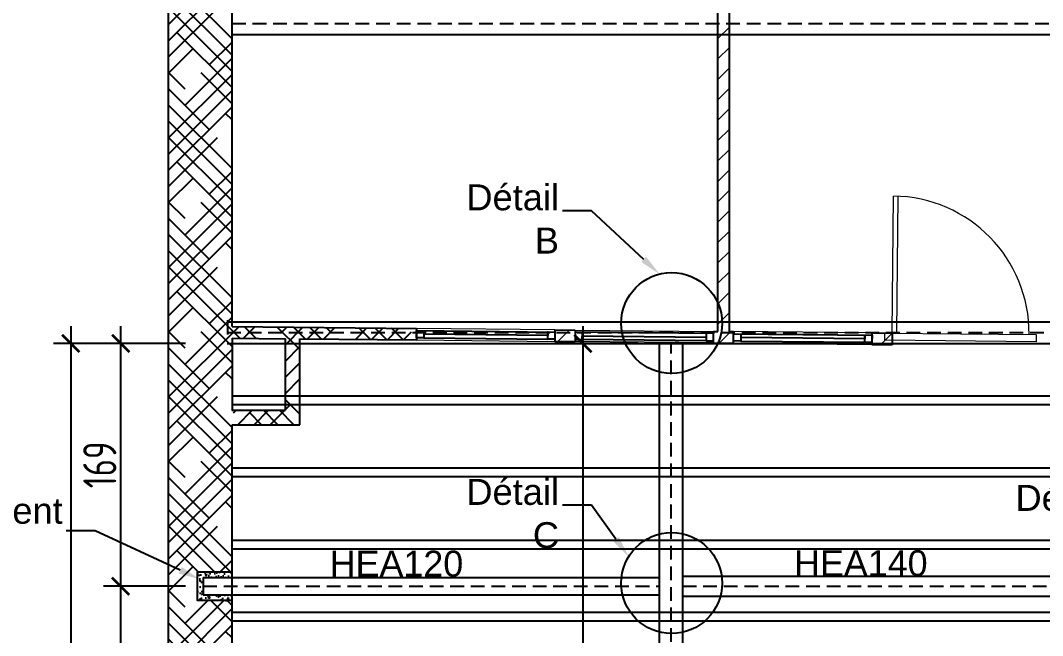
# Model space of a CAD drawing. Header units: millimetres. Extents: x -14819 to 43195, y -10328 to 20814.
# Drawn here: x 21155 to 21864, y 9519 to 9945 of the extents above; entities that cross this region are included whole.
import ezdxf
from ezdxf import colors
from ezdxf.entities.mleader import LeaderData, LeaderLine
from ezdxf.math import Vec2, Vec3

# ---------------------------------------------------------------- set-up
doc = ezdxf.new("R2010")
doc.units = ezdxf.units.MM
doc.header["$PDMODE"] = 3
doc.linetypes.add('CACHE', pattern=[9.525, 6.35, -3.175])
for name, color, linetype, lineweight in [('-SOCNA- Fer- Coffrage', 173, 'Continuous', 25), ('01 - Gros Oeuvre', 7, 'Continuous', 25), ('Hachures', 8, 'Continuous', 9), ('Menuiserie_cps', 7, 'Continuous', 15), ('MR_topo', 7, 'Continuous', 5), ('Mur_coupe', 7, 'Continuous', 25), ('Mur_vu', 8, 'Continuous', 18)]:
    doc.layers.add(name, color=color, linetype=linetype, lineweight=lineweight)
doc.layers.add('Menuiserie_seuil', color=8, linetype='Continuous', lineweight=9, plot=False)
doc.styles.add('-ST-Arial', font='arial.ttf')
doc.styles.add('-ST-Isocp', font='isocp.shx', dxfattribs={"width": 0.8})
doc.styles.add('Arial 1.0', font='arial.ttf', dxfattribs={"width": 0.99, "height": 0.2})
doc.linetypes.add('ZIGZAG', pattern='A,0.00254,-5.08,[131,ltypeshp.shx,S=5.08,R=0,X=-5.08,Y=0],-10.16,[131,ltypeshp.shx,S=5.08,R=180,X=5.08,Y=0],-5.08', length=20.32254)
doc.dimstyles.new('-ST-100s', dxfattribs={"dimtxt": 23, "dimasz": 12, "dimexe": 12, "dimexo": 15, "dimgap": 3, "dimtad": 1, "dimdec": 1, "dimrnd": 0.5, "dimdsep": 46, "dimtxsty": '-ST-Isocp', "dimblk": 'ARCHTICK', "dimcen": 5, "dimdle": 12, "dimclrd": 30, "dimclre": 30, "dimclrt": 6, "dimadec": 1, "dimazin": 0, "dimtfac": 1, "dimtdec": 1, "dimtofl": 0, "dimtmove": 0, "dimatfit": 3, "dimfxl": 45, "dimfxlon": 1, "dimtolj": 1, "dimtzin": 0, "dimlwd": -1, "dimarcsym": 0})

# ---------------------------------------------------------------- blocks, each defined once
blk = doc.blocks.new('A$C06A332AF')
at = {"color": 9}
for points in [[(-2537.52, -1622.18), (-2537.57, -1627.18), (-2542.57, -1627.13), (-2542.52, -1622.13), (-2446.52, -1623.12), (-2446.57, -1628.12), (-2451.57, -1628.06), (-2451.52, -1623.07), (-2451.55, -1625.56), (-2537.54, -1624.68), (-2537.57, -1627.18), (-2451.57, -1628.06)], [(-2341.53, -1624.15), (-2341.58, -1629.15), (-2336.58, -1629.2), (-2336.53, -1624.2), (-2432.52, -1623.22), (-2432.57, -1628.22), (-2427.57, -1628.27), (-2427.52, -1623.27), (-2427.55, -1625.77), (-2341.55, -1626.65), (-2341.58, -1629.15), (-2427.57, -1628.27)], [(-2317.53, -1624.35), (-2317.58, -1629.35), (-2322.58, -1629.3), (-2322.53, -1624.3), (-2226.53, -1625.28), (-2226.59, -1630.28), (-2231.58, -1630.23), (-2231.53, -1625.23), (-2231.56, -1627.73), (-2317.55, -1626.85), (-2317.58, -1629.35), (-2231.58, -1630.23)]]:
    blk.add_lwpolyline(points, dxfattribs=at)
at = {"layer": 'Menuiserie_cps', "color": 9, "lineweight": 9}
for points in [[(-2212.56, -1623.88), (-2211.59, -1528.88)], [(-2208.59, -1528.91), (-2209.56, -1623.91), (-2212.56, -1623.88)]]:
    blk.add_lwpolyline(points, dxfattribs=at)
blk.add_arc((-2212.56, -1623.88), 95, 359.41357, 89.41357, dxfattribs=at)
at = {"layer": 'Menuiserie_seuil', "color": 9}
blk.add_lwpolyline([(-2217.56, -1623.83), (-2112.56, -1624.9), (-2112.62, -1629.9), (-2217.61, -1628.83)], close=True, dxfattribs=at)
at = {"layer": 'Mur_vu', "color": 9}
for p, q in [((-2446.55, -1621.58), (-2542.54, -1620.63)), ((-2432.55, -1621.72), (-2336.56, -1622.66)), ((-2226.56, -1623.74), (-2322.55, -1622.8)), ((-2542.54, -1628.63), (-2446.55, -1629.58)), ((-2336.55, -1630.66), (-2432.55, -1629.72)), ((-2322.55, -1630.8), (-2226.56, -1631.74))]:
    blk.add_line(p, q, dxfattribs=at)
blk = doc.blocks.new('A$C56AA13D7')
at = {"layer": 'Mur_coupe', "color": 2}
blk.add_line((-2670.59, -3649.37), (-2670.59, -3217.37), dxfattribs=at)
at = {"layer": 'Mur_coupe', "color": 2, "flags": 128}
for points in [[(-2714.59, -4167.37), (-2714.59, -2622.37)], [(-2670.59, -3649.37), (-2542.54, -3650.63)], [(-2542.54, -3650.63), (-2542.54, -3658.63)], [(-2670.59, -3657.37), (-2633.59, -3657.74)], [(-2670.59, -3657.37), (-2670.59, -3707.37), (-2666.56, -3707.37)], [(-2623.59, -3657.84), (-2542.54, -3658.63)], [(-2666.56, -3707.37), (-2633.59, -3707.37)], [(-2670.59, -3717.37), (-2623.59, -3717.37)], [(-2670.59, -4167.37), (-2670.59, -3717.37)]]:
    blk.add_lwpolyline(points, dxfattribs=at)
at = {"layer": 'Mur_coupe', "color": 2, "elevation": -195, "flags": 128}
for points in [[(-2633.59, -3707.37), (-2633.59, -3657.74)], [(-2623.59, -3717.37), (-2623.59, -3657.84)]]:
    blk.add_lwpolyline(points, dxfattribs=at)
blk = doc.blocks.new('_ArchTick')
at = {"color": 0, "linetype": 'ByBlock', "const_width": 0.15}
blk.add_lwpolyline([(-0.5, -0.5), (0.5, 0.5)], dxfattribs=at)
blk = doc.blocks.new('*D516')
at = {"layer": '-SOCNA- Fer- Coffrage', "color": 30, "ltscale": 1.5, "transparency": 16777216}
blk.add_line((34928.57, -5689.42), (34928.57, -6219.76), dxfattribs=at)
at = {"layer": '-SOCNA- Fer- Coffrage', "color": 30, "lineweight": -2, "ltscale": 1.5, "transparency": 16777216}
for p, q in [((34973.57, -5701.42), (34916.57, -5701.42)), ((34973.57, -6207.76), (34916.57, -6207.76))]:
    blk.add_line(p, q, dxfattribs=at)
at = {"layer": 'Defpoints', "color": 0, "ltscale": 1.5, "transparency": 16777216}
for p in [(35133.38, -5701.42), (34928.57, -6207.76), (35133.38, -6207.76)]:
    blk.add_point(p, dxfattribs=at)
at = {"layer": '-SOCNA- Fer- Coffrage', "color": 30, "ltscale": 1.5, "transparency": 16777216, "xscale": 12, "yscale": 12, "zscale": 12}
for p, rotation in [((34928.57, -5701.42), 90), ((34928.57, -6207.76), 270)]:
    blk.add_blockref('_ArchTick', p, dxfattribs=dict(at, rotation=rotation))
at = {"layer": '-SOCNA- Fer- Coffrage', "color": 6, "ltscale": 1.5, "transparency": 16777216, "insert": (34914.07, -5954.59), "char_height": 23, "attachment_point": 5, "rotation": 90, "style": '-ST-Isocp'}
blk.add_mtext('\\A1;507', dxfattribs=at)
blk = doc.blocks.new('*D518')
at = {"layer": '-SOCNA- Fer- Coffrage', "color": 30, "ltscale": 1.5, "transparency": 16777216}
blk.add_line((34963.25, -6050.76), (34963.25, -5857.76), dxfattribs=at)
at = {"layer": '-SOCNA- Fer- Coffrage', "color": 30, "lineweight": -2, "ltscale": 1.5, "transparency": 16777216}
for p, q in [((35008.25, -5869.76), (34951.25, -5869.76)), ((35008.25, -6038.76), (34951.25, -6038.76))]:
    blk.add_line(p, q, dxfattribs=at)
at = {"layer": 'Defpoints', "color": 0, "ltscale": 1.5, "transparency": 16777216}
for p in [(34963.25, -5869.76), (35111.23, -5869.76), (35076.1, -6038.76)]:
    blk.add_point(p, dxfattribs=at)
at = {"layer": '-SOCNA- Fer- Coffrage', "color": 30, "ltscale": 1.5, "transparency": 16777216, "xscale": 12, "yscale": 12, "zscale": 12}
for p, rotation in [((34963.25, -5869.76), 90), ((34963.25, -6038.76), 270)]:
    blk.add_blockref('_ArchTick', p, dxfattribs=dict(at, rotation=rotation))
at = {"layer": '-SOCNA- Fer- Coffrage', "color": 6, "ltscale": 1.5, "transparency": 16777216, "insert": (34948.75, -5954.26), "char_height": 23, "attachment_point": 5, "rotation": 90, "style": '-ST-Isocp'}
blk.add_mtext('\\A1;169', dxfattribs=at)
blk = doc.blocks.new('*D519')
at = {"layer": '-SOCNA- Fer- Coffrage', "color": 30, "ltscale": 1.5, "transparency": 16777216}
blk.add_line((34963.25, -5881.76), (34963.25, -5689.42), dxfattribs=at)
at = {"layer": '-SOCNA- Fer- Coffrage', "color": 30, "lineweight": -2, "ltscale": 1.5, "transparency": 16777216}
for p, q in [((35008.25, -5701.42), (34951.25, -5701.42)), ((35008.25, -5869.76), (34951.25, -5869.76))]:
    blk.add_line(p, q, dxfattribs=at)
at = {"layer": 'Defpoints', "color": 0, "ltscale": 1.5, "transparency": 16777216}
for p in [(34963.25, -5701.42), (35133.38, -5701.42), (35111.23, -5869.76)]:
    blk.add_point(p, dxfattribs=at)
at = {"layer": '-SOCNA- Fer- Coffrage', "color": 30, "ltscale": 1.5, "transparency": 16777216, "xscale": 12, "yscale": 12, "zscale": 12}
for p, rotation in [((34963.25, -5701.42), 90), ((34963.25, -5869.76), 270)]:
    blk.add_blockref('_ArchTick', p, dxfattribs=dict(at, rotation=rotation))
at = {"layer": '-SOCNA- Fer- Coffrage', "color": 6, "ltscale": 1.5, "transparency": 16777216, "insert": (34948.75, -5785.59), "char_height": 23, "attachment_point": 5, "rotation": 90, "style": '-ST-Isocp'}
blk.add_mtext('\\A1;169', dxfattribs=at)
blk = doc.blocks.new('*D532')
at = {"layer": '-SOCNA- Fer- Coffrage', "color": 30, "ltscale": 1.5, "transparency": 16777216}
blk.add_line((35284.01, -5689.42), (35284.01, -6219.76), dxfattribs=at)
at = {"layer": '-SOCNA- Fer- Coffrage', "color": 30, "lineweight": -2, "ltscale": 1.5, "transparency": 16777216}
for p, q in [((35322.19, -5701.42), (35272.01, -5701.42)), ((35322.19, -6207.76), (35272.01, -6207.76))]:
    blk.add_line(p, q, dxfattribs=at)
at = {"layer": 'Defpoints', "color": 0, "ltscale": 1.5, "transparency": 16777216}
for p in [(35337.19, -5701.42), (35284.01, -6207.76), (35337.19, -6207.76)]:
    blk.add_point(p, dxfattribs=at)
at = {"layer": '-SOCNA- Fer- Coffrage', "color": 30, "ltscale": 1.5, "transparency": 16777216, "xscale": 12, "yscale": 12, "zscale": 12}
for p, rotation in [((35284.01, -5701.42), 90), ((35284.01, -6207.76), 270)]:
    blk.add_blockref('_ArchTick', p, dxfattribs=dict(at, rotation=rotation))
at = {"layer": '-SOCNA- Fer- Coffrage', "color": 6, "ltscale": 1.5, "transparency": 16777216, "insert": (35269.51, -5954.59), "char_height": 23, "attachment_point": 5, "rotation": 90, "style": '-ST-Isocp'}
blk.add_mtext('\\A1;506', dxfattribs=at)
blk = doc.blocks.new('A$C43363a75')
at = {"layer": '-SOCNA- Fer- Coffrage', "ltscale": 1.5}
h = blk.add_hatch(dxfattribs=at)
h.set_pattern_fill('HOUND', color=8, scale=5, angle=45)
h.set_pattern_definition([(45, (-44921.253, 11733.23), (16.8379802, 28.0633004), [127, -63.5]), (135, (-44921.253, 11733.23), (16.8379802, -28.0633004), [127, -63.5])])
h.paths.add_polyline_path([(875.53, 500.14), (875.53, 550.14), (912.53, 549.77), (912.53, 500.14), (879.56, 500.14)], flags=16)
h.paths.add_polyline_path([(875.53, 1182.27), (875.53, 1585.14), (1075.53, 1585.14), (1075.53, 1182.27)], flags=16)
h.paths.add_polyline_path([(41.58, 124.87), (7.62, 123.3), (9.71, 76.74), (-2.28, 76.17), (0, 0), (76.64, 0), (76.64, 6.14), (114.84, 6.14), (114.84, 40.14), (45.39, 40.14)])
h.paths.add_polyline_path([(33.45, 305.59), (-0.51, 304.02), (0.48, 282.04), (34.44, 283.61)])
h.paths.add_polyline_path([(18.74, 632.76), (-15.22, 631.19), (-7.65, 462.89), (26.31, 464.45)])
h.paths.add_polyline_path([(10.61, 813.47), (-23.34, 811.9), (-22.36, 789.93), (11.6, 791.49)])
h.paths.add_polyline_path([(-4.12, 1141.11), (-38.07, 1139.55), (-30.49, 970.77), (3.47, 972.34)])
h.paths.add_polyline_path([(-12.25, 1321.83), (-46.2, 1320.26), (-45.21, 1298.29), (-11.26, 1299.85)])
h.paths.add_polyline_path([(1078.51, 1299.57), (1097.53, 1299.57), (1097.53, 1585.14), (1221.53, 1585.14), (1221.53, 1619.14), (831.53, 1619.14), (-59.64, 1619.14), (-53.34, 1479.13), (-19.39, 1480.7), (-24.09, 1585.14), (831.53, 1585.14), (831.53, 40.14), (719.84, 40.14), (719.84, 6.14), (877.18, 6.14), (877.18, 40.14), (875.53, 40.14), (875.53, 199.14), (851.53, 199.14), (851.53, 219.14), (875.53, 219.14), (875.53, 368.14), (851.53, 368.14), (851.53, 388.14), (875.53, 388.14), (875.53, 490.14), (922.53, 490.14), (922.53, 549.67), (1003.57, 548.88), (1003.58, 556.88), (875.53, 558.14), (875.53, 990.14), (875.53, 990.2), (1109.18, 988.37), (1109.18, 996.39), (1086.18, 996.56), (1086.18, 1066.37), (1078.18, 1066.39), (1078.18, 996.61), (875.53, 998.2), (875.53, 1152.14), (875.53, 1160.27), (1097.53, 1160.27), (1097.53, 1275.64), (1078.51, 1275.64)])
h = blk.add_hatch(dxfattribs=at)
h.set_pattern_fill('AR-CONC', color=30, scale=0.05)
h.set_pattern_definition([(50, (-34165.0044, 6247.891), (9.1092334, -0.7969543), [0.9525, -10.4775]), (355, (-34165.004, 6247.891), (-1.762171, 9.5528423), [0.762, -8.3820292]), (100.451445, (-34164.245, 6247.8244), (7.3470624, 8.7558876), [0.8095004, -8.9045122]), (46.1842, (-34165.004, 6250.431), (13.553952, -2.1021164), [1.42875, -15.71625]), (96.635558, (-34163.875, 6250.256), (11.8702067, 12.371306), [1.214251, -13.3567804]), (351.18415, (-34165.004, 6250.431), (11.8702067, 12.371306), [1.1429984, -12.5729866]), (21, (-34163.7344, 6249.796), (7.5807196, -5.1132599), [0.9525, -10.4775]), (326, (-34163.734, 6249.796), (3.0901014, 9.2093983), [0.762, -8.382]), (71.451445, (-34163.103, 6249.37), (10.670821, 4.0961384), [0.8095004, -8.904497]), (37.5, (-34165.0044, 6247.891), (0.15443016, 4.22775194), [0, -8.2804, 0, -8.509, 0, -8.41375]), (7.5, (-34165.0044, 6247.891), (3.3409831, 5.00902874), [0, -4.8514, 0, -8.0899, 0, -3.20675]), (327.5, (-34167.8365, 6247.891), (6.77952976, -0.2864372), [0, -3.175, 0, -9.906, 0, -13.1445]), (317.5, (-34169.1065, 6247.891), (7.4064591, 1.2713246), [0, -4.1275, 0, -6.5786, 0, -9.3345])])
h.paths.add_polyline_path([(875.53, 384.14), (875.53, 388.14), (851.53, 388.14), (851.53, 368.14), (875.53, 368.14), (875.53, 372.14), (855.53, 372.14), (855.53, 384.14)])
at = {"layer": '-SOCNA- Fer- Coffrage', "color": 172, "linetype": 'CACHE', "ltscale": 1.5}
for p, q in [((875.53, 768.23), (2079.53, 768.23)), ((872.09, 553.97), (2076.09, 553.97)), ((855.53, 378.14), (1172.18, 378.14)), ((1188.18, 378.14), (1553.53, 378.14))]:
    blk.add_line(p, q, dxfattribs=at)
at = {"layer": '-SOCNA- Fer- Coffrage', "color": 172, "ltscale": 1.5}
for p, q in [((875.53, 760.73), (1549.57, 760.73)), ((875.53, 760.73), (1549.57, 760.73)), ((872.09, 561.47), (2076.09, 561.47)), ((872.09, 546.47), (2076.09, 546.47)), ((855.53, 384.14), (1172.18, 384.14)), ((855.53, 384.14), (855.53, 372.14)), ((1188.18, 385.14), (1553.53, 385.14)), ((855.53, 372.14), (1172.18, 372.14)), ((1188.18, 371.14), (1553.53, 371.14))]:
    blk.add_line(p, q, dxfattribs=at)
at = {"layer": '-SOCNA- Fer- Coffrage', "color": 244, "ltscale": 1.5}
blk.add_line((872.48, 562.61), (872.48, 552.61), dxfattribs=at)
at = {"layer": '-SOCNA- Fer- Coffrage', "color": 192, "linetype": 'CACHE', "ltscale": 1.5}
blk.add_line((1180.18, 25.14), (1180.18, 546.47), dxfattribs=at)
at = {"layer": '-SOCNA- Fer- Coffrage', "color": 15, "ltscale": 1.5}
for p, q in [((2310.56, 509.91), (875.53, 509.91)), ((2310.56, 503.91), (875.53, 503.91)), ((2310.56, 459.91), (875.53, 459.91)), ((2310.56, 453.91), (875.53, 453.91)), ((2310.56, 409.91), (875.53, 409.91)), ((2310.56, 403.91), (875.53, 403.91)), ((2310.56, 359.91), (875.53, 359.91)), ((2310.56, 353.91), (875.53, 353.91))]:
    blk.add_line(p, q, dxfattribs=at)
at = {"layer": '-SOCNA- Fer- Coffrage', "color": 192, "ltscale": 1.5}
blk.add_lwpolyline([(1172.18, 546.47), (1188.18, 546.47), (1188.18, 25.14), (1172.18, 25.14)], close=True, dxfattribs=at)
at = {"layer": '-SOCNA- Fer- Coffrage', "color": 1, "linetype": 'ZIGZAG', "ltscale": 0.2}
blk.add_lwpolyline([(875.53, 368.14), (851.53, 368.14), (851.53, 388.14), (875.53, 388.14)], dxfattribs=at)
at = {"layer": '-SOCNA- Fer- Coffrage', "color": 1, "ltscale": 1.5}
for centre in [(1180.55, 560.58), (1180.55, 380.3)]:
    blk.add_circle(centre, 35, dxfattribs=at)
at = {"layer": 'Hachures', "color": 8, "linetype": 'Continuous'}
for p, q in [((1212.65, 757.87), (1220.65, 765.87)), ((1212.65, 743.73), (1220.65, 751.73)), ((1212.65, 729.59), (1220.65, 737.59)), ((1212.65, 715.44), (1220.65, 723.44)), ((1212.65, 701.3), (1220.65, 709.3)), ((1212.65, 687.16), (1220.65, 695.16)), ((1212.65, 673.02), (1220.65, 681.02)), ((1212.65, 658.88), (1220.65, 666.88)), ((1212.65, 644.73), (1220.65, 652.73)), ((1212.65, 630.59), (1220.65, 638.59)), ((1212.65, 616.45), (1220.65, 624.45)), ((1212.65, 602.31), (1220.65, 610.31)), ((1212.65, 588.17), (1220.65, 596.17)), ((1212.65, 574.02), (1220.65, 582.02)), ((1212.65, 559.88), (1220.65, 567.88)), ((1101.68, 547.91), (1109.6, 555.83)), ((1213.72, 546.81), (1221.64, 554.73)), ((1319.56, 553.66), (1319.67, 553.77)), ((1325.75, 545.71), (1333.56, 553.51))]:
    blk.add_line(p, q, dxfattribs=at)
at = {"layer": 'Mur_coupe', "color": 8}
for p, q in [((1212.65, 554.82), (1212.65, 987.56)), ((1220.65, 554.74), (1220.65, 987.52)), ((1099.57, 555.93), (1099.57, 547.93)), ((1099.57, 555.93), (1113.57, 555.79)), ((1113.57, 555.79), (1113.57, 547.79)), ((1209.57, 546.85), (1209.56, 554.85)), ((1209.56, 554.85), (1212.65, 554.82)), ((1220.65, 554.74), (1223.56, 554.71)), ((1223.56, 546.71), (1223.56, 554.71)), ((1319.56, 553.77), (1319.56, 545.77)), ((1319.56, 553.77), (1333.56, 553.63)), ((1333.56, 553.63), (1333.56, 545.63)), ((1099.57, 547.93), (1113.57, 547.79)), ((1209.57, 546.85), (1223.56, 546.71)), ((1319.56, 545.77), (1333.56, 545.63))]:
    blk.add_line(p, q, dxfattribs=at)
at = {"layer": '-SOCNA- Fer- Coffrage', "color": 2, "ltscale": 1.5}
for name, p in [('A$C56AA13D7', (3546.12, 4207.51)), ('A$C06A332AF', (3546.12, 2177.51))]:
    blk.add_blockref(name, p, dxfattribs=at)
at = {"layer": 'MR_topo', "color": 1, "style": 'Arial 1.0', "width": 0.99}
blk.add_text('HEA120', height=18, rotation=0, dxfattribs=at).set_placement((943.25, 384.77))
at = {"layer": 'MR_topo', "color": 1, "insert": (1265.46, 403.11), "char_height": 18, "attachment_point": 1, "rotation": 360, "style": 'Arial 1.0'}
blk.add_mtext_dynamic_manual_height_columns('HEA140', width=931.9208, gutter_width=193.69, heights=[0], dxfattribs=at)
at = {"layer": '-SOCNA- Fer- Coffrage', "color": 173, "ltscale": 1.5}
for base, p1, p2, text, override, picture, middle in [((763.57, 40.14), (968.37, 546.47), (968.37, 40.14), '507', {"dimrnd": 1}, '*D516', (749.07, 293.3)), ((798.25, 546.47), (946.23, 378.14), (968.37, 546.47), '169', {"dimtmove": 1}, '*D519', (783.75, 462.3))]:
    dim = blk.add_linear_dim(base=base, p1=p1, p2=p2, angle=90, text=text, dimstyle='-ST-100s', override=override, dxfattribs=at)
    dim.commit()
    dim.dimension.update_dxf_attribs({"geometry": picture, "text_midpoint": middle, "insert": (-34165, 6247.89)})
for base, p1, p2, override, picture, middle in [((1119, 40.14), (1172.18, 546.47), (1172.18, 40.14), {"dimrnd": 1, "dimtmove": 1}, '*D532', (1104.5, 293.3)), ((798.25, 378.14), (911.09, 209.14), (946.23, 378.14), {"dimtmove": 1}, '*D518', (783.75, 293.64))]:
    dim = blk.add_linear_dim(base=base, p1=p1, p2=p2, angle=90, dimstyle='-ST-100s', override=override, dxfattribs=at)
    dim.commit()
    dim.dimension.update_dxf_attribs({"geometry": picture, "text_midpoint": middle, "insert": (-34165, 6247.89)})
at = {"layer": '-SOCNA- Fer- Coffrage', "color": 1, "ltscale": 1.5}
ml = blk.add_multileader_mtext('Standard', dxfattribs=at)
ml.set_content('Détail B', color=1, style='-ST-Arial')
ml.set_leader_properties(color=1, linetype='ByLayer', lineweight=-1)
ml.build(insert=Vec2(0, 0))
ml.multileader.update_dxf_attribs({"text_left_attachment_type": 7, "text_right_attachment_type": 7, "dogleg_length": 20, "arrow_head_size": 15})
ctx = ml.context
ctx.base_point, ctx.char_height, ctx.arrow_head_size, ctx.landing_gap_size, ctx.plane_origin = Vec3(1015.14, 638.51), 18, 15, 2.5, Vec3(1367.53, 553.88)
ctx.left_attachment, ctx.right_attachment, ctx.text_align_type = 7, 7, 2
notes = []
notes.append((ctx, [(0, (1, 1, 0), (1124.91, 638.51), (-1, 0), 20, [(0, [(1172.16, 594.56)], 0, [])])]))
ctx.mtext.insert, ctx.mtext.width, ctx.mtext.defined_height, ctx.mtext.alignment, ctx.mtext.flow_direction = Vec3(1102.41, 656.81), 0.3335, 42.46, 3, 5
ml = blk.add_multileader_mtext('Standard', dxfattribs=at)
ml.set_content('Détail C', color=1, style='-ST-Arial')
ml.set_leader_properties(color=1, linetype='ByLayer', lineweight=-1)
ml.build(insert=Vec2(0, 0))
ml.multileader.update_dxf_attribs({"text_left_attachment_type": 7, "text_right_attachment_type": 7, "dogleg_length": 20, "arrow_head_size": 15})
ctx = ml.context
ctx.base_point, ctx.char_height, ctx.arrow_head_size, ctx.landing_gap_size, ctx.plane_origin = Vec3(1013.41, 434.23), 18, 15, 2.5, Vec3(1367.53, 349.6)
ctx.left_attachment, ctx.right_attachment, ctx.text_align_type = 7, 7, 2
notes.append((ctx, [(0, (1, 1, 0), (1124.91, 434.23), (-1, 0), 20, [(0, [(1150.71, 398.6)], 0, [])])]))
ctx.mtext.insert, ctx.mtext.width, ctx.mtext.defined_height, ctx.mtext.alignment, ctx.mtext.flow_direction = Vec3(1102.41, 452.54), 0.3335, 42.46, 3, 5
ml = blk.add_multileader_mtext('Standard', dxfattribs=at)
ml.set_content('Détail D', color=1, style='-ST-Arial')
ml.set_leader_properties(color=1, linetype='ByLayer', lineweight=-1)
ml.build(insert=Vec2(0, 0))
ml.multileader.update_dxf_attribs({"text_left_attachment_type": 7, "text_right_attachment_type": 7, "dogleg_length": 20, "arrow_head_size": 15})
ctx = ml.context
ctx.base_point, ctx.char_height, ctx.arrow_head_size, ctx.landing_gap_size, ctx.plane_origin = Vec3(1394.79, 430.08), 18, 15, 2.5, Vec3(1748.57, 345.45)
ctx.left_attachment, ctx.right_attachment, ctx.text_align_type = 7, 7, 2
notes.append((ctx, [(0, (1, 1, 0), (1505.94, 430.08), (-1, 0), 20, [(0, [(1529.42, 394.1)], 0, [])])]))
ctx.mtext.insert, ctx.mtext.width, ctx.mtext.defined_height, ctx.mtext.alignment, ctx.mtext.flow_direction = Vec3(1483.44, 448.37), 0.3335, 42.46, 3, 5
ml = blk.add_multileader_mtext('Standard', dxfattribs=at)
ml.set_content('Empochement', color=1, style='-ST-Arial')
ml.set_leader_properties(color=1, linetype='ByLayer', lineweight=-1)
ml.build(insert=Vec2(0, 0))
ml.multileader.update_dxf_attribs({"text_left_attachment_type": 7, "text_right_attachment_type": 7, "dogleg_length": 20, "arrow_head_size": 15})
ctx = ml.context
ctx.base_point, ctx.char_height, ctx.arrow_head_size, ctx.landing_gap_size, ctx.plane_origin = Vec3(595.57, 416.46), 18, 15, 2.5, Vec3(1061.73, 331.83)
ctx.left_attachment, ctx.right_attachment, ctx.text_align_type = 7, 7, 2
notes.append((ctx, [(0, (1, 1, 0), (780.54, 416.46), (-1, 0), 20, [(0, [(853.14, 382.94)], 0, [])])]))
ctx.mtext.insert, ctx.mtext.width, ctx.mtext.defined_height, ctx.mtext.alignment, ctx.mtext.flow_direction = Vec3(758.04, 439.46), 0.3335, 42.46, 3, 5
for ctx, leaders in notes:
    for number, flags, end, landing, length, lines in leaders:
        leader = LeaderData()
        leader.index, (leader.has_last_leader_line, leader.has_dogleg_vector, leader.attachment_direction) = number, flags
        leader.last_leader_point, leader.dogleg_vector, leader.dogleg_length = Vec3(end), Vec3(landing), length
        for number, points, colour, breaks in lines:
            line = LeaderLine()
            line.index, line.vertices, line.color, line.breaks = number, Vec3.list(points), colors.encode_raw_color(colour), breaks
            leader.lines.append(line)
        ctx.leaders.append(leader)

msp = doc.modelspace()

# ---------------------------------------------------------------- block references
at = {"layer": '01 - Gros Oeuvre'}
msp.add_blockref('A$C43363a75', (20425.95, 9175.04), dxfattribs=at)

doc.saveas('drawing.dxf')
